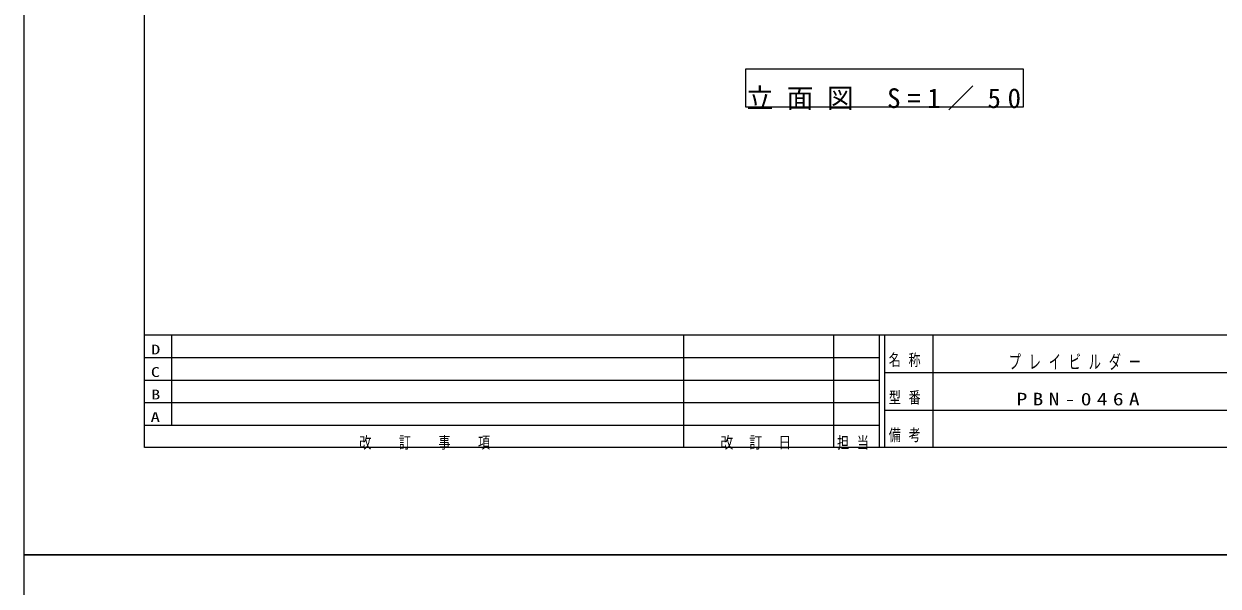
# Model space of a CAD drawing. Units: millimetres on the paper. Extents: x 6 to 426, y -599 to 292.
# Drawn here: x 5.5 to 228.2, y -307.8 to -203 of the extents above; entities that cross this region are included whole.
import ezdxf
from ezdxf.enums import TextEntityAlignment as Align

# ---------------------------------------------------------------- set-up
doc = ezdxf.new("R2010")
doc.units = ezdxf.units.MM
for name, color, linetype, lineweight in [('2D', 7, 'Continuous', 13), ('FMT', 7, 'Continuous', 13), ('FMT-TXT', 7, 'Continuous', 13), ('TEXT', 7, 'Continuous', 13)]:
    doc.layers.add(name, color=color, linetype=linetype, lineweight=lineweight)
doc.styles.add('ＭＳ ゴシック', font='')
doc.styles.get('ＭＳ ゴシック').set_extended_font_data('MS Gothic')

msp = doc.modelspace()

# ---------------------------------------------------------------- linework, layer by layer
at = {"layer": '2D'}
for p, q in [((5.5, -5), (5.5, -302)), ((140.089, -211.449), (140.089, -218.449)), ((191.946, -211.449), (140.089, -211.449)), ((191.946, -218.449), (191.946, -211.449)), ((140.089, -218.449), (191.946, -218.449)), ((5.5, -302), (5.5, -599)), ((425.5, -302), (5.5, -302)), ((5.5, -302), (425.5, -302)), ((425.5, -302), (5.5, -302))]:
    msp.add_line(p, q, dxfattribs=at)
at = {"layer": 'FMT'}
for p, q in [((28, -282), (28, -25)), ((28, -261), (403, -261)), ((33, -261), (33, -277.8)), ((128.5, -261), (128.5, -282)), ((156.5, -261), (156.5, -282)), ((165, -261), (165, -282)), ((166, -261), (166, -282)), ((175, -261), (175, -282)), ((28, -265.2), (165, -265.2)), ((28, -269.4), (165, -269.4)), ((166, -268), (306, -268)), ((28, -273.6), (165, -273.6)), ((166, -275), (306, -275)), ((28, -277.8), (165, -277.8)), ((403, -282), (28, -282))]:
    msp.add_line(p, q, dxfattribs=at)

# ---------------------------------------------------------------- texts
at = {"layer": 'FMT-TXT', "style": 'ＭＳ ゴシック'}
for s, width, p in [('D', 1.35, (29.25, -265.183)), ('C', 1.35, (29.19, -269.383)), ('B', 1.35, (29.25, -273.583)), ('A', 1.4, (29.131, -277.783))]:
    msp.add_text(s, height=1.833, dxfattribs=dict(at, width=width)).set_placement(p, align=Align.BOTTOM_LEFT)
at = {"layer": 'FMT-TXT', "attachment_point": 7, "style": 'ＭＳ ゴシック'}
for s, insert, char_height in [('\\T1.64;\\W0.75;名称', (166.8, -267), 2.199), ('\\T1.64;\\W0.65;プレイビルダー', (189.165, -267.533), 2.566), ('\\T1.64;\\W0.75;型番', (166.8, -274), 2.199), ('\\T1.5;\\W1.25;PBN-046A', (190.637, -274.167), 2.346), ('\\T1.64;\\W0.75;備考', (166.8, -281), 2.199), ('\\T1.64;\\W0.75;改\u3000訂\u3000事\u3000項', (68.05, -282.4), 2.199), ('\\T1.5;\\W0.8;改\\~訂\\~日', (135.4, -282.4), 2.199), ('\\T1.64;\\W0.75;担当', (157.15, -282.4), 2.199)]:
    msp.add_mtext(s, dxfattribs=dict(at, insert=insert, char_height=char_height))
at = {"layer": 'TEXT', "insert": (140.255, -219.115), "char_height": 3.666, "attachment_point": 7, "style": 'ＭＳ ゴシック'}
msp.add_mtext('\\T1.5;立面図\\~S=1／50', dxfattribs=at)

doc.saveas('drawing.dxf')
